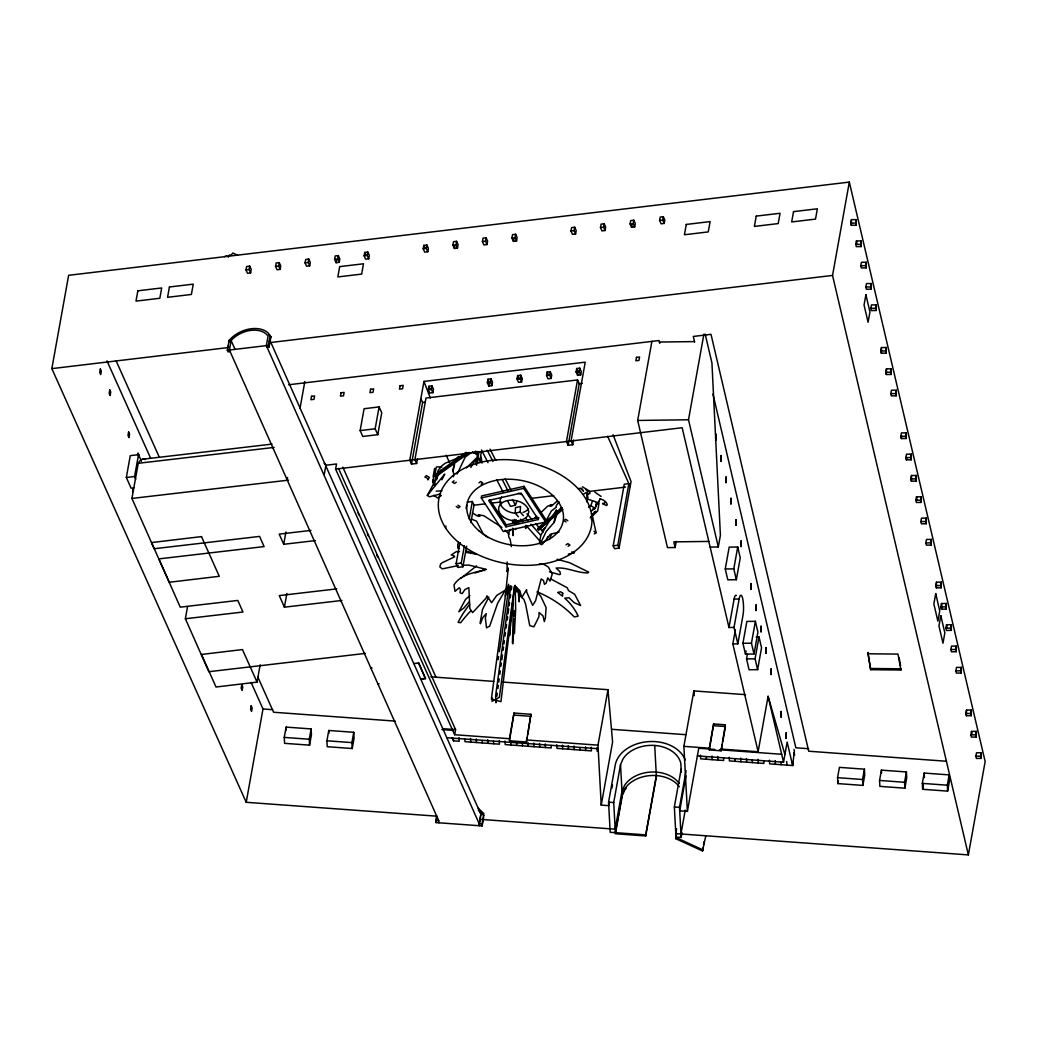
<?xml version="1.0" encoding="UTF-8"?>
<svg xmlns="http://www.w3.org/2000/svg" width="1037" height="1037" viewBox="0 0 1037 1037"><rect width="100%" height="100%" fill="white"/><g stroke="black" fill="none" stroke-linecap="round" stroke-linejoin="round"><path stroke-width="1.5" d="M515.661 522.674L515.7 520.146M516.18 522.894L516.232 519.861M518.37 523.465L518.474 520.587M586.657 501.778L587.111 491.797L588.096 499.303L595.484 501.701L596.664 503.749L595.044 508.428L591.453 510.904M518.422 516.789L515.195 513.146L515.519 507.65L520.509 506.523L520.185 512.032L523.413 515.661M515.752 528.339L515.545 529.544M436.758 479.561L438.094 470.5L441.84 465.846L445.223 463.228L459.585 457.148M517.191 588.847L516.776 591.946L516.517 587.214M591.894 515.687L595.497 512.434L595.614 511.228L593.216 513.393M477.642 451.963L476.839 459.858L475.802 461.53L476.579 465.289M507.197 562.002L507.002 571.672L508.273 568.069L505.343 596.223L508.584 584.272L508.039 593.579L510.839 585.646L495.595 695.892L495.971 702.736L496.399 699.547M512.68 520.185L512.563 522.298M510.087 625.648L510.36 623.639L509.582 635.538L512.874 600.825A80.316 7.622 -87.2 0 1 512.421 643.018L512.822 643.77A53.405 5.068 -87.2 0 0 514.145 619.102L514.378 633.542L515.674 608.991L515.156 585.205M496.84 696.371L497.267 693.196M497.916 688.425L498.356 685.25M498.784 682.061L499.212 678.885M499.86 674.115L500.301 670.939M500.949 666.169L501.377 662.993M501.804 659.804L502.465 655.034M503.114 650.264L503.541 647.088M503.969 643.912L504.41 640.736M505.058 635.966L505.486 632.777M506.134 628.02L506.562 624.831M507.223 620.061L507.65 616.885M508.078 613.71L508.726 608.939M509.167 605.764L509.595 602.575M510.243 597.805L510.671 594.629M511.319 589.859L511.76 586.683M492.484 698.134L492.018 701.336L499.341 697.344L514.572 585.698L519.835 590.546L521.715 597.493L526.615 589.716L526.679 592.023L532.668 605.349L535.585 600.773L541.171 578.97L543.44 580.422L544.451 584.324L546.11 583.209L547.769 577.842L549.999 581.057L552.215 574.226L548.417 567.07L543.868 564.4L539.434 563.791M498.175 659.688L498.654 656.486M499.367 651.677L509.089 586.009M432.701 480.831C433.829 477.266 433.207 486.094 432.649 481.699M483.709 817.182L482.14 825.932L436.007 822.574L436.681 816.171L246.21 802.301L51.85 368.628L68.636 275.311L849.329 182.097L985.15 761.573L968.364 854.903L675.8 833.592L676.642 828.861M133.864 487.87L131.129 488.194L126.333 477.5L130.26 455.645L138.504 454.66L141.499 461.335M137.61 455.269L138.025 453L139.01 455.204L138.608 457.473M135.769 479.198L134.577 476.514L138.504 454.66M132.619 491.629L133.177 488.505M187.567 606.528L185.364 618.752L242.956 612.024L237.81 600.436L180.231 607.163L158.83 558.891L264.098 546.59L259.587 536.414L154.215 548.729L131.919 498.447L138.245 463.293A40.028 12.275 83.3 0 1 145.076 459.56M230.123 351.595L228.049 351.841L227.336 350.273L229.138 340.292L232.34 337.129A25.134 16.981 -24.1 0 1 268.052 332.864L270.942 336.947L269.14 346.941L267.053 347.188M270.683 342.029L480.87 814.214L479.275 825.724L479.172 823.663L266.353 345.619L268.065 336.157A22.918 15.49 -24.1 0 0 231.121 340.564L229.423 350.026L438.755 820.721L438.871 822.782M246.015 269.931L246.637 266.522L249.723 266.146L251.226 269.49L250.617 272.9L247.519 273.275L246.015 269.931L249.113 269.568L250.617 272.9M249.113 269.568L249.723 266.146M275.544 266.405L276.166 262.996L279.251 262.62L280.755 265.965L280.146 269.374L277.048 269.75L275.544 266.405L278.642 266.042L280.146 269.374M278.642 266.042L279.251 262.62M269.14 346.941L268.44 345.373L270.229 335.379M305.072 262.88L305.695 259.47L308.78 259.094L310.283 262.439L309.661 265.848L306.576 266.224L305.072 262.88L308.17 262.517L309.661 265.848M308.17 262.517L308.78 259.094M287.275 479.12L287.56 477.5M300.03 408.228L304.852 381.447M257.046 682.113L242.451 649.564L201.45 654.464L216.033 687.012L257.046 682.113L260.157 664.808M334.601 259.354L335.223 255.945L338.308 255.582L339.812 258.913L339.19 262.322L336.105 262.698L334.601 259.354L337.699 258.991L339.19 262.322M315.417 540.588L283.723 544.295L285.927 532.02M336.105 262.698L336.507 260.417M337.699 258.991L338.308 255.582M246.21 802.301L262.996 708.984L251.097 682.424M341.912 600.462L284.41 607.176L286.886 593.436M324.205 474.7L325.916 465.25A22.918 15.49 -24.1 0 0 324.14 463.215M364.13 255.828L364.752 252.419L367.837 252.056L369.341 255.387L368.718 258.796L365.633 259.172L364.13 255.828L367.228 255.465L368.718 258.796M367.228 255.465L367.837 252.056M284.255 737.411L286.108 727.106L311.113 728.92L311.424 734.844L309.57 745.149L284.579 743.335L284.255 737.411L309.259 739.238L309.57 745.149M527.25 737.476L526.433 741.999L509.504 740.768L509.4 738.707L454.66 734.727L335.612 469.1L336.532 463.98L325.916 465.25M360.15 430.575L364.091 408.721L379.101 406.919L381.733 412.791L377.792 434.659L362.781 436.447L360.15 430.575L375.161 428.787L377.792 434.659M309.259 739.238L311.113 728.92M375.161 428.787L379.101 406.919M326.914 740.781L328.768 730.476L353.76 732.291L354.084 738.214L352.23 748.52L327.238 746.705L326.914 740.781L351.906 742.609L352.23 748.52M423.187 248.776L423.809 245.367L426.894 245.004L428.398 248.336L427.775 251.745L424.69 252.121L423.187 248.776L426.285 248.413L427.775 251.745M426.285 248.413L426.894 245.004M351.906 742.609L353.76 732.291M416.628 463.487L414.904 459.637L425.987 398.039L577.544 379.944L566.461 441.542L568.146 445.314L572.748 444.756L571.05 440.984L585.231 362.172L423.952 381.422L409.771 460.247L411.508 464.109L416.628 463.487L417.483 458.756M411.508 464.109L422.59 402.512L420.853 398.649M452.884 245.108L453.493 241.699L456.591 241.323L458.082 244.667L457.473 248.076L454.375 248.452L452.884 245.108L455.969 244.745L457.473 248.076M428.268 389.705L428.89 386.295L431.975 385.933L433.479 389.264L432.857 392.673L429.772 393.049L428.268 389.705L431.366 389.342L432.857 392.673M454.375 248.452L454.789 246.171M455.969 244.745L456.591 241.323M431.366 389.342L431.975 385.933M434.607 468.413L433.142 476.527L435.099 483.916M482.412 241.582L483.022 238.173L486.12 237.797L487.61 241.141L487.001 244.551L483.903 244.926L482.412 241.582L485.497 241.219L487.001 244.551M485.497 241.219L486.12 237.797M453.35 476.709L453.83 474.013L452.871 471.265L454.699 461.128L458.445 456.474M425.416 678.872L418.481 662.539L425.507 678.367L421.009 679.391M511.941 238.056L512.55 234.647L515.648 234.271L517.139 237.616L516.53 241.025L513.432 241.401L511.941 238.056L515.026 237.693L516.53 241.025M487.325 382.653L487.947 379.244L491.032 378.881L492.536 382.212L491.914 385.634L488.829 385.997L487.325 382.653L490.423 382.29L491.914 385.634M513.432 241.401L513.846 239.119M466.611 546.253L462.917 566.785L457.797 567.395L456.137 563.687L459.832 543.155M466.08 508.415L466.65 505.252M515.026 237.693L515.648 234.271M488.829 385.997L489.438 382.588L487.947 379.244M490.423 382.29L491.032 378.881M479.042 451.601L477.681 459.21L478.524 458.548L480.688 459.922L479.911 462.619M462.917 566.785L461.258 563.078L464.382 545.695M469.217 518.85L472.341 501.48L467.22 502.089M481.492 451.445L479.846 460.571L480.688 459.922M470.876 522.57L474 505.2L472.341 501.48M481.298 497.941L481.661 495.919L524.035 486.34L546.032 519.978L545.669 522.013L503.282 531.579L481.298 497.941L523.672 488.375L524.035 486.34M436.007 822.574L436.681 816.184M517.022 378.985L517.632 375.575L520.73 375.213L522.22 378.544L521.611 381.953L518.513 382.329L517.022 378.985L520.107 378.622L521.611 381.953M454.66 734.727L455.58 729.607L338.516 468.413M520.107 378.622L520.73 375.213M538.709 517.489L538.346 519.524L505.887 526.848L506.25 524.826L489.84 499.73M570.985 231.005L571.607 227.596L574.692 227.233L576.196 230.564L575.587 233.973L572.489 234.349L570.985 231.005L574.083 230.642L575.587 233.973M546.551 375.459L547.16 372.05L550.258 371.687L551.749 375.018L551.14 378.427L548.042 378.803L546.551 375.459L549.636 375.096L551.14 378.427M574.083 230.642L574.692 227.233M549.636 375.096L550.258 371.687M480.87 814.214L479.172 823.663L482.024 823.871L482.14 825.932M482.024 823.871L483.864 813.656L478.2 808.121M543.245 543.453L541.444 544.697L539.37 543.271L540.821 535.157L549.701 520.535M600.475 227.544L601.097 224.135L604.182 223.759L605.686 227.103L605.077 230.512L601.978 230.888L600.475 227.544L603.573 227.181L605.077 230.512M509.4 738.707L514.015 713.054L530.944 714.286L527.794 734.455M509.504 740.768L514.015 713.054M576.079 371.933L576.689 368.524L579.774 368.161L581.277 371.492L580.668 374.901L577.57 375.277L576.079 371.933L579.164 371.57L580.668 374.901M603.573 227.181L604.182 223.759M577.57 375.277L578.179 371.868L576.689 368.524M579.164 371.57L579.774 368.161M539.37 543.271L541.158 542.027L546.214 531.424L554.121 522.402L556.312 510.23L557.971 511.371M568.146 445.314L579.229 383.716L577.544 379.944M572.748 444.756L573.591 440.025M526.433 741.999L530.944 714.286M630.094 223.992L630.703 220.583L633.801 220.22L635.292 223.551L634.683 226.96L631.585 227.336L630.094 223.992L633.179 223.629L634.683 226.96M631.585 227.336L632 225.055M633.179 223.629L633.801 220.22M596.975 501.96L596.418 505.006L598.855 501.389M599.114 502.867L597.649 510.982L590.273 517.891M659.623 220.466L660.232 217.057L663.33 216.694L664.821 220.025L664.211 223.435L661.113 223.811L659.623 220.466L662.708 220.103L664.211 223.435M662.708 220.103L663.33 216.694M613.191 545.799L624.274 484.201L628.863 483.657L617.78 545.255L619.076 548.145L614.487 548.69L613.191 545.799L617.78 545.255M676.215 541.405L675.113 547.523L667.478 547.627L637.677 420.452L651.923 341.238M619.076 548.145L631.053 481.57L613.074 434.71M609.328 802.469L608.758 805.658L601.227 805.114L597.986 745.149L607.967 689.709L501.701 681.983M601.227 805.114L612.595 741.986L607.967 689.709M681.335 772.215L680.816 763.271A30.604 22.464 -3.1 0 0 654.71 745.46A30.604 22.464 -3.1 0 0 622.939 759.058L620.528 764.671L613.723 802.547L615.408 833.761L645.727 835.965L645.662 834.863L610.197 832.283L608.563 802.171L615.447 763.958A35.854 26.314 -3.1 0 1 649.058 741.585A35.854 26.314 -3.1 0 1 685.185 759.901M611.908 788.146L612.478 784.957M710.138 547.069L718.317 546.953L688.503 419.778L703.89 334.225M615.343 832.659L622.161 794.783L624.572 789.157A30.604 22.464 -3.1 0 1 651.508 775.507A30.604 22.464 -3.1 0 1 679.326 786.746M615.693 832.192L622.226 795.885L620.528 764.671M645.662 834.863L656.33 775.572M645.727 835.965L656.395 776.674L654.71 745.46M718.317 546.953L720.404 535.325L711.939 362.963L705.173 334.095M686.001 775.78L679.702 810.817L687.388 811.375L683.876 746.355L693.857 690.914L745.499 694.66M681.996 832.659L681.14 837.442L675.981 837.066L674.348 806.967L681.166 769.078M681.14 837.442L679.507 807.33L686.092 770.711M705.769 835.991L702.49 850.936L675.67 838.648L676.552 833.917M725.252 568.989L729.192 547.121L737.722 547.005L740.262 557.841L736.335 579.709L727.793 579.826L725.252 568.989L733.794 568.872L736.335 579.709M680.946 833.968L685.25 810.078M687.388 811.375L698.757 748.247L714.713 749.414M733.794 568.872L737.722 547.005M735.389 629.692L732.835 643.912L737.851 643.847L734.015 627.45L728.985 627.528L734.105 599.075A12.016 2.489 89.2 0 1 736.439 595.562M709.269 748.208L713.637 723.956L725.356 724.798L721.091 750.801L709.36 749.945L709.269 748.208L683.876 746.355M709.36 749.945L713.637 723.956M734.015 627.45L739.135 599.01A12.016 2.489 89.2 0 1 742.635 598.414A12.016 2.489 89.2 0 1 742.972 615.395L737.851 643.847M702.49 850.936L703.047 847.812M703.604 844.688L704.175 841.577M721.091 750.801L722.18 744.735M722.724 741.701L725.446 726.548L713.728 725.693M742.92 643.29L746.86 621.435L755.39 621.319L757.93 632.155L754.003 654.01L745.46 654.127L742.92 643.29L751.462 643.173L754.003 654.01M745.46 654.127L746.031 651.003M756.167 636.977L759.006 636.938L761.547 647.775L757.619 669.643L749.077 669.746L746.536 658.91L747.379 654.23M751.462 643.173L755.39 621.319M757.619 669.643L755.079 658.793L759.006 636.938M968.364 854.903L832.542 275.427L849.329 182.097M850.82 223.085L851.429 219.675L856.29 219.611L856.199 225.249L851.338 225.314L850.82 223.085L855.668 223.02L856.199 225.249M851.338 225.314L851.429 219.675M720.987 749.064L758.112 751.76L768.093 696.307L784.918 754.521M855.668 223.02L856.29 219.611M855.81 244.408L856.419 240.986L861.28 240.921L861.19 246.573L856.329 246.637L855.81 244.408L860.671 244.343L861.19 246.573M860.671 244.343L861.28 240.921M860.814 265.718L861.423 262.309L866.284 262.244L866.193 267.896L861.332 267.948L860.814 265.718L865.662 265.653L866.193 267.896M865.662 265.653L866.284 262.244M865.856 287.003L866.465 283.594L871.326 283.529L871.236 289.18L866.375 289.245L865.856 287.003L870.704 286.938L871.236 289.18M697.37 755.921L783.531 762.195L787.148 742.064L792.657 765.526L769.661 763.854L769.467 760.212M870.704 286.938L871.326 283.529M870.847 308.326L871.456 304.917L876.317 304.852L876.226 310.491L871.365 310.556L870.847 308.326L875.708 308.261L876.226 310.491M875.708 308.261L876.317 304.852M880.841 350.973L881.45 347.551L886.311 347.486L886.22 353.137L881.359 353.202L880.841 350.973L885.702 350.908L886.22 353.137M881.359 353.202L881.45 347.551M885.702 350.908L886.311 347.486M885.844 372.283L886.454 368.874L891.314 368.809L891.224 374.461L886.363 374.513L885.844 372.283L890.692 372.218L891.224 374.461M886.363 374.513L886.454 368.874M890.692 372.218L891.314 368.809M890.822 393.645L891.431 390.236L896.292 390.171L896.201 395.81L891.34 395.875L890.822 393.645L895.683 393.58L896.201 395.81M895.683 393.58L896.292 390.171M837.559 777.672L839.413 767.367L864.404 769.182L864.728 775.106L862.875 785.411L837.87 783.596L837.559 777.672L862.551 779.5L862.875 785.411M837.87 783.596L838.402 780.641M900.829 436.331L901.438 432.909L906.299 432.844L906.208 438.495L901.347 438.56L900.829 436.331L905.69 436.266L906.208 438.495M901.347 438.56L901.762 436.279M905.69 436.266L906.299 432.844M870.652 669.695L867.917 652.584L870.652 669.695L900.92 670.006L901.14 668.8L870.86 668.489M905.871 457.615L906.494 454.206L911.342 454.141L911.251 459.78L906.403 459.845L905.871 457.615L910.732 457.55L911.251 459.78M906.403 459.845L906.805 457.576M910.732 457.55L911.342 454.141M910.875 478.925L911.484 475.516L916.345 475.452L916.254 481.103L911.393 481.168L910.875 478.925L915.723 478.874L916.254 481.103M911.393 481.168L911.484 475.516M915.723 478.874L916.345 475.452M862.551 779.5L864.404 769.182M915.865 500.249L916.488 496.84L921.336 496.775L921.245 502.414L916.397 502.478L915.865 500.249L920.726 500.184L921.245 502.414M920.726 500.184L921.336 496.775M920.869 521.572L921.478 518.163L926.339 518.098L926.248 523.737L921.387 523.802L920.869 521.572L925.717 521.507L926.248 523.737M925.717 521.507L926.339 518.098M879.557 780.446L881.424 770.141L906.416 771.956L906.727 777.88L904.873 788.185L879.882 786.37L879.557 780.446L904.562 782.274L904.873 788.185M925.86 542.895L926.469 539.473L931.33 539.409L931.239 545.06L926.391 545.125L925.86 542.895L930.72 542.831L931.239 545.06M930.72 542.831L931.33 539.409M935.854 585.607L936.476 582.198L941.324 582.133L941.233 587.785L936.385 587.836L935.854 585.607L940.715 585.542L941.233 587.785M936.385 587.836L936.476 582.198M904.562 782.274L906.416 771.956M940.715 585.542L941.324 582.133M940.857 606.93L941.466 603.521L946.327 603.456L946.237 609.095L941.376 609.16L940.857 606.93L945.705 606.865L946.237 609.095M941.376 609.16L941.79 606.891M945.705 606.865L946.327 603.456M945.9 628.215L946.509 624.805L951.37 624.741L951.279 630.379L946.418 630.444L945.9 628.215L950.748 628.15L951.279 630.379M922.321 783.376L924.174 773.071L949.166 774.885L949.49 780.809L947.637 791.114L922.645 789.3L922.321 783.376L947.312 785.203L947.637 791.114M950.748 628.15L951.37 624.741M922.645 789.3L923.436 784.879M950.89 649.538L951.512 646.129L956.36 646.064L956.27 651.703L951.422 651.767L950.89 649.538L955.751 649.473L956.27 651.703M955.751 649.473L956.36 646.064M955.894 670.861L956.503 667.439L961.364 667.374L961.273 673.026L956.412 673.091L955.894 670.861L960.742 670.796L961.273 673.026M960.742 670.796L961.364 667.374M947.312 785.203L949.166 774.885M965.888 713.495L966.497 710.086L971.358 710.021L971.267 715.66L966.406 715.724L965.888 713.495L970.736 713.43L971.267 715.66M966.406 715.724L966.497 710.086M970.736 713.43L971.358 710.021M970.865 734.857L971.475 731.435L976.336 731.37L976.245 737.022L971.384 737.087L970.865 734.857L975.726 734.792L976.245 737.022M975.726 734.792L976.336 731.37M975.882 756.219L976.491 752.797L981.352 752.732L981.261 758.384L976.4 758.449L975.882 756.219L980.73 756.154L981.261 758.384M980.73 756.154L981.352 752.732M508.96 632.077L509.789 628.137M598.855 501.441L600.099 498.875L599.853 499.665M452.871 471.265L454.569 464.265M469.502 452.482L436.253 476.45L435.06 475.789L435.423 474.389L466.106 452.275M436.253 476.45L436.603 475.05L439.169 473.209M591.414 519.537L592.983 513.704M602.899 503.541C602.523 505.641 605.258 503.152 604.701 502.077M476.968 463.941L478.524 458.548M554.121 522.402L557.012 514.132M588.485 507.223L590.883 505.576L592.503 500.897M592.892 508.726L595.044 508.428L596.664 503.749M507.534 500.741L510.437 506.393L515.402 505.239L516.789 501.351M427.801 478.653L427.866 479.872L429.357 477.448L426.466 475.633L424.898 477.059L426.842 478.044M546.68 539.357L547.769 536.829M549.299 539.525L551.464 534.47M622.822 794.485L624.637 790.272A30.604 22.464 -3.1 0 1 626.491 787.718M457.097 474.103L465.263 457.019L471.304 452.56M441.879 479.781L444.73 474.09L427.322 495.44L429.499 496.814L440.531 493.897M488.829 597.143L482.464 609.523L480.118 623.017L480.442 623.755L482.749 617.637L486.275 613.619L485.355 618.039L486.522 627.839L489.71 626.076L497.656 603.223L505.862 589.146M427.322 495.44L441.114 469.904M228.27 257.189L229.54 254.895L230.823 255.4L232.858 253.002L237.629 255.258M470.85 467.48L476.113 458.458L476.955 461.478M475.75 453.713L477.124 451.497M587.512 492.121L587.486 493.768A1.983 1.607 -43.6 0 0 588.485 494.208C594.045 492.212 583.559 487.921 582.379 486.742M551.347 517.969L556.312 510.23M484.046 570.687L484.759 569.728L474.946 572.981M544.127 542.299L550.375 534.275L559.06 531.981M527.47 526.239L525.668 528.494L525.435 525.798M675.67 838.648L676.422 837.74L703.242 850.029M559.008 501.727L556.065 506.043L556.273 507.21L551.36 510.956L543.751 524.994L539.421 529.557M557.971 511.28L561.069 507.819M468.789 602.173L464.045 607.876L458.834 611.713L465.639 599.256L469.839 595.679M473.766 453.182L475.802 451.134M542.079 530.542L544.866 527.729M445.884 525.979L445.547 528.105M466.417 467.856L476.113 458.458M534.47 518.5L536.738 516.361M590.584 517.152L595.847 512.226M224.614 256.541L226.96 255.841M541.197 512.33L547.575 506.237L551.658 504.591L550.141 506.315L551.865 505.745L557.271 501.027M562.145 507.728L537.853 528.157L537.879 529.272L538.644 529.829L562.922 509.4M537.879 529.272L562.171 508.843M463.02 576.676L476.54 565.891M454.063 480.818L452.378 482.127L454.543 483.488L456.241 482.179M441.308 495.44L437.925 498.058L433.583 495.336M478.964 482.827L480.649 481.518L482.814 482.879L481.129 484.188M435.06 475.789L467.039 452.741M445.56 468.594L450.68 464.913M457.071 460.311L460.908 457.537M583.52 494.273L585.905 492.614M566.059 544.866L567.848 543.621L569.935 545.047L568.133 546.292M594.292 533.925L596.081 532.694L592.296 515.48M460.998 578.102L461.828 577.661M460.454 542.649L457.81 543.958L457.745 548.054L458.769 548.547M511.163 529.401L510.256 529.687C508.363 532.098 507.611 536.868 510.1 539.136L511.41 546.603M515.195 513.146L520.185 512.032M506.25 524.826L537.166 517.839M568.302 554.121L574.498 552.747L571.724 551.917M51.85 368.628L228.827 347.499L228.127 345.93M832.542 275.427L269.918 342.599L269.218 341.03M227.336 350.273L268.44 345.373M288.74 384.753L659.078 340.538L659.752 343.377M522.22 378.544L519.122 378.92L517.632 375.575M422.59 402.512L425.144 402.2M579.229 383.716L582.301 383.353M126.333 477.5L134.577 476.514M335.612 469.1L682.165 427.724L728.985 627.528M474 505.2L485.173 503.865M491.551 503.101L501.13 501.96M531.437 498.343L553.771 495.673M588.873 491.486L625.57 487.105M456.137 563.687L461.258 563.078M142.575 459.235L272.057 444.095M138.245 463.293L274.118 447.414M131.919 498.447L288.571 480.131M310.906 530.413L279.212 534.12L283.723 544.295M336.779 588.873L279.277 595.588L284.41 607.176M365.374 653.401L208.826 671.704L185.364 618.752M370.987 668.113L372.089 667.984M413.983 663.563L418.391 663.045M377.999 683.927L379.101 683.798M420.711 678.924L425.507 678.367M436.201 491.162L441.905 490.799M458.38 565.528L442.293 568.872L439.844 566.915L440.544 564.18L442.138 562.754L454.53 556.869L454.387 556.001L451.264 554.925L456.41 551.606L459.547 551.658M462.813 565.321L468.711 565.035L486.301 569.365C474.79 572.93 461.322 573.642 453.986 584.881L454.984 591.349L459.391 587.707L460.493 589.729L460.052 592.801L462.165 593.618L464.965 589.509L468.854 587.629L469.839 608.538L472.639 612.608L486.081 598.116L486.949 595.795L491.629 602.717L496.762 595.381L506.25 589.56L491.382 698.977L500.962 701.66L514.702 585.736L521.481 597.131L523.841 599.308L525.59 604.078L529.738 625.609L533.899 626.802L538.929 616.743L539.059 612.465L542.973 615.861L544.334 621.591L545.384 617.819L546.123 607.656L540.795 596.366L537.062 591.803A80.316 57.009 25.2 0 1 574.226 616.95L578.153 616.121A53.405 37.902 25.2 0 0 564.776 598.155L569.002 597.766L574.148 602.64L580.642 605.543L574.667 594.266L568.574 590.649L567.187 587.72L550.53 578.827M659.389 342.041L694.414 341.588M637.677 420.452L688.503 419.778M708.815 541.418L673.791 541.884L675.113 547.523M734.105 599.075L739.135 599.01M746.536 658.91L755.079 658.793M867.697 653.777L897.977 654.088L900.92 670.006M430.861 676.824L493.651 681.387M514.119 715.102L531.048 716.334M611.61 729.296L685.69 734.676M262.996 708.984L272.679 709.684M808.679 748.714L795.846 747.781L712.95 394.125M395.291 721.117L273.612 712.25L257.759 676.889M946.535 761.262L808.717 751.229L711.006 334.329L693.286 336.455L694.621 342.132M442.89 728.687L455.58 729.607M441.879 729.568L453.156 730.385M719.497 749.751L781.717 754.288M526.316 739.938L597.986 745.149M446.934 737.709L598.323 748.727M452.21 738.02L453.493 740.833L459.235 741.248L459.041 737.605M608.563 802.171L613.723 802.547M674.348 806.967L679.507 807.33M479.95 819.334L615.161 829.172L621.98 791.296L624.391 785.683A30.604 22.464 -3.1 0 1 651.314 772.021A30.604 22.464 -3.1 0 1 679.131 783.272M435.903 820.513L438.755 820.721M465.743 552.306L476.553 554.147L465.574 550.893M557.025 559.267L569.65 562.728L588.718 572.165L587.823 572.942C576.974 572.968 567.006 567.083 556.104 568.069L559.889 571.62L560.473 574.083L559.578 574.667L549.48 571.841M471.446 519.122L476.553 521.131L483.177 533.861L488.103 537.659M435.423 474.389L436.603 475.05M472.379 512.978L477.551 515.998L479.937 516.245L478.264 514.793L483.786 515.7L501.869 527.379M472.509 451.665L477.927 455.074M457.926 505.2L460.091 506.575L458.406 507.884L456.241 506.51M594.421 511.721L595.497 512.434M594.862 492.16L601.11 496.438M600.099 498.966C607.747 500.119 609.886 509.763 603.041 503.217M590.883 505.576L595.044 508.428M593.994 531.268L596.081 532.694M567.796 520.73L565.709 519.304L563.921 520.548L565.995 521.974M478.316 810.182L483.981 815.717M505.123 530.192L508.973 534.081M580.953 488.492L583.416 490.981M581.109 488.531L583.533 491.097M526.939 513.808L532.305 519.874M535.533 523.516L543.038 532.02M525.552 518.098L527.703 520.522M530.918 524.165L540.575 535.092M520.561 519.226L522.713 521.65M525.928 525.292L540.951 542.286M268.752 334.432L270.942 336.947M523.672 488.375L545.669 522.013M538.346 519.524L521.08 493.106L488.621 500.43L505.887 526.848M490.008 449.151L495.803 460.441M505.2 478.783L510.995 490.06M487.183 450.227L492.977 461.504M502.388 479.846L508.169 491.136M512.511 499.601L515.402 505.239M481.479 449.954L487.999 462.658M496.684 479.587L503.191 492.277M607.669 436.37L630.159 486.547M547.16 372.05L548.651 375.394M423.809 245.367L424.807 247.597M428.89 386.295L430.381 389.64M364.752 252.419L365.75 254.648M446.208 455.23L449.501 462.554M231.121 340.564L235.062 349.365M229.138 340.292L229.838 341.86M116.04 360.669L159.426 457.473M106.98 360.863L150.611 458.211M342.845 467.181L435.877 677.083M367.383 533.835L368.355 536.038M376.703 554.873L377.688 557.076M358.05 512.874L359.035 515.078M423.952 381.422L430.329 398.052M436.007 479.651L434.84 475.218L436.292 467.104A20.105 12.794 52.2 0 1 441.84 467.246M856.419 240.986L856.951 243.228M916.488 496.84L917.006 499.069M941.466 603.521L941.985 605.751M946.509 624.805L947.027 627.035M971.475 731.435L972.006 733.677M768.093 696.307L783.531 762.195M732.835 643.912L758.112 751.76M899.079 657.665L900.544 665.624M481.168 457.123L482.036 463.085M433.129 479.133L433.997 485.147M693.857 690.914L694.259 695.684M512.576 528.805L513.185 535.649L512.797 528.131M514.183 519.459L514.417 523.711M518.228 591.284L519.122 601.849L519.187 592.088M924.174 773.071L924.421 777.504M881.424 770.141L881.58 773.096M792.462 761.897L792.657 765.526L794.303 751.656A6.663 4.887 -3.1 0 0 793.927 749.414M786.707 761.469L786.902 765.112M781.03 762.273L781.159 764.697M775.209 760.639L775.404 764.269M763.776 761.015L763.906 763.439L729.426 760.925L729.218 757.282M757.969 759.382L758.164 763.012M752.279 760.173L752.408 762.597M746.471 758.54L746.666 762.182M740.716 758.125L740.911 761.767M735.039 758.915L735.168 761.339M723.541 758.086L723.67 760.51L700.675 758.825L700.481 755.195M717.721 756.453L717.928 760.082M711.978 756.025L712.173 759.667M706.301 756.829L706.43 759.253M597.001 747.651L597.195 751.294M591.259 747.236L591.453 750.879L556.96 748.364L556.765 744.722M585.503 746.821L585.711 750.451M579.826 747.612L579.955 750.036M574.005 745.979L574.213 749.621M568.263 745.564L568.457 749.207M562.508 745.149L562.715 748.779M551.088 745.525L551.217 747.949L505.226 744.592L505.032 740.962M545.268 743.892L545.462 747.521M539.525 743.464L539.72 747.107M533.77 743.049L533.964 746.692M528.027 742.635L528.222 746.264M522.337 743.425L522.467 745.849M516.53 741.792L516.724 745.434M510.774 741.377L510.969 745.02M499.277 740.535L499.471 744.177L464.978 741.662L464.848 739.238M493.599 741.338L493.729 743.762M487.779 739.705L487.973 743.335M482.101 740.496L482.231 742.92M482.814 819.541L482.918 821.589M476.281 738.862L476.476 742.505M470.539 738.448L470.733 742.077M453.35 738.396L453.493 740.833M328.768 730.476L328.923 733.431M286.108 727.106L286.277 730.061M538.618 528.714L538.644 529.829M514.637 519.926L514.689 522.985M528.326 509.037A15.166 10.15 10.2 0 1 523.063 512.421M515.635 513.289A15.166 10.15 10.2 0 1 501.675 496.956M518.28 493.327A15.166 10.15 10.2 0 1 521.961 494.61M578.283 488.608A20.105 12.405 55.3 0 1 581.757 488.518M585.555 489.555A20.105 12.405 55.3 0 1 589.431 491.681M470.565 611.104A80.316 39.652 -51.3 0 0 460.635 622.744L458.082 622.369A53.405 26.366 -51.3 0 1 469.657 604.441M793.914 752.693A6.663 4.887 -3.1 0 1 794.536 755.299M514.65 610.599L514.222 616.056L514.65 610.599M562.715 593.229L562.521 596.171L557.673 592.464L560.628 591.79L562.715 593.229M100.33 368.952L99.708 372.374L100.693 374.577L101.315 371.155L100.33 368.952M109.753 389.912L109.131 393.321L110.129 395.525L110.739 392.116L109.753 389.912M137.856 290.801L136.003 301.119L159.828 298.267L161.681 287.962L137.856 290.801M128.601 431.962L127.992 435.384L128.977 437.588L129.586 434.166L128.601 431.962M169.42 286.99L167.566 297.308L191.391 294.456L193.258 284.151L169.42 286.99M241.764 684.77L241.154 688.179L242.139 690.383L242.749 686.974L241.764 684.77M251.187 705.795L250.578 709.204L251.563 711.408L252.172 707.999L251.187 705.795M311.515 396.303L310.893 399.712L313.991 399.349L314.6 395.94L311.515 396.303M339.682 266.626L337.829 276.944L361.654 274.092L363.507 263.787L339.682 266.626M341.043 392.777L340.421 396.186L343.519 395.823L344.128 392.414L341.043 392.777M370.572 389.251L369.95 392.66L373.048 392.297L373.657 388.888L370.572 389.251M400.101 385.725L399.478 389.134L402.576 388.771L403.186 385.362L400.101 385.725M636.485 357.376L635.862 360.798L638.961 360.422L639.57 357.013L636.485 357.376M686.274 224.446L684.42 234.751L708.245 231.912L710.112 221.594L686.274 224.446M715.997 434.283L715.906 439.921L715.997 434.283M756.232 216.111L754.379 226.429L778.204 223.577L780.057 213.272L756.232 216.111M721 455.593L720.922 461.245L721 455.593M726.03 476.981L725.939 482.633L726.03 476.981M731.033 498.304L730.942 503.956L731.033 498.304M736.063 519.693L735.972 525.344L736.063 519.693M793.538 211.639L791.685 221.944L815.51 219.105L817.363 208.787L793.538 211.639M741.079 540.938L740.988 546.577L741.079 540.938M751.099 583.572L751.008 589.223L751.099 583.572M756.103 604.895L756.012 610.534L756.103 604.895M761.119 626.205L761.028 631.857L761.119 626.205M766.136 647.606L766.045 653.245L766.136 647.606M771.152 668.839L771.061 674.491L771.152 668.839M781.172 711.473L781.081 717.124L781.172 711.473M786.189 732.796L786.098 738.448L786.189 732.796M865.908 294.741L864.054 305.059L868.086 322.261L869.939 311.943L865.908 294.741M935.711 593.657L933.857 603.975L937.889 621.176L939.742 610.871L935.711 593.657M940.818 615.693L938.952 625.998L942.983 643.199L944.85 632.894L940.818 615.693M201.489 536.609L151.48 542.571L169.277 582.263L219.274 576.3L201.489 536.609M479.029 530.879A48.804 32.653 10.2 0 0 561.069 527.327A48.804 32.653 10.2 0 0 505.317 479.275A48.804 32.653 10.2 0 0 479.029 530.879M503.489 517.035A15.166 10.15 10.2 0 0 528.326 514.158A15.166 10.15 10.2 0 0 509.154 500.288A15.166 10.15 10.2 0 0 503.489 517.035M457.771 541.69A77.516 51.876 10.2 0 0 588.096 536.051A77.516 51.876 10.2 0 0 499.536 459.728A77.516 51.876 10.2 0 0 457.771 541.69"/></g></svg>
